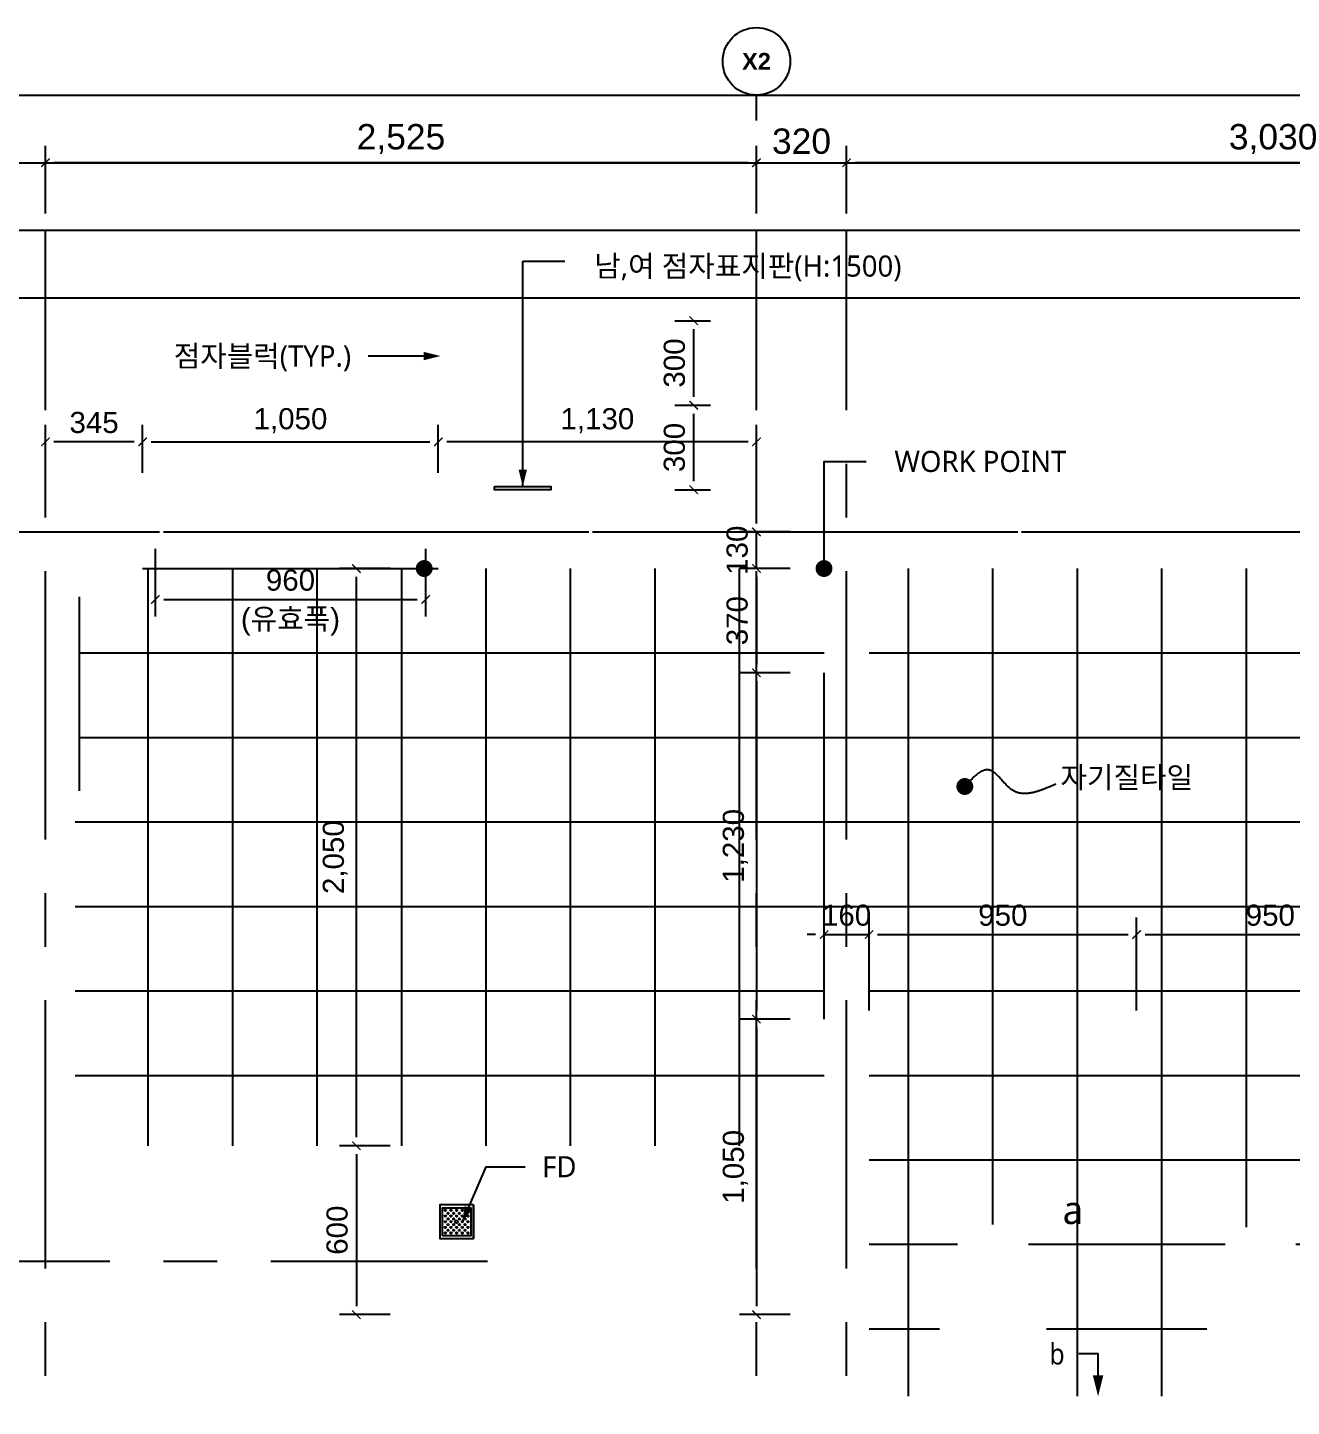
# Model space of a CAD drawing. Header units: millimetres. Extents: x 1155 to 49564, y 630 to 17190.
# Drawn here: x 39896 to 44384, y 11625 to 16522 of the extents above; entities that cross this region are included whole.
import ezdxf
from ezdxf.enums import TextEntityAlignment as Align

# ---------------------------------------------------------------- set-up
doc = ezdxf.new("R2010")
doc.units = ezdxf.units.MM
doc.header["$LTSCALE"] = 30
doc.header["$PDMODE"] = 1
doc.linetypes.add('CENTER', pattern=[50.8, 31.75, -6.35, 6.35, -6.35])
doc.linetypes.add('HIDDEN', pattern=[9.525, 6.35, -3.175])
doc.layers.get('Defpoints').update_dxf_attribs({"color": 140})
for name, color, linetype in [('7', 7, 'Continuous'), ('AZ-LEAL', 7, 'Continuous'), ('AZ-LEAT', 6, 'Continuous'), ('CTR', 1, 'CENTER'), ('DIM', 7, 'Continuous'), ('DIM-1', 7, 'Continuous'), ('ELE-4', 4, 'Continuous'), ('ELE6', 6, 'Continuous'), ('FUR', 9, 'HIDDEN'), ('FUR-붙박이', 6, 'Continuous'), ('RXANNOT', 4, 'Continuous'), ('RXLEADER', 1, 'Continuous'), ('SYM-POINT', 6, 'Continuous'), ('TAG-BUBBLE', 6, 'Continuous'), ('TAG-LEADER', 6, 'Continuous'), ('타일', 9, 'Continuous')]:
    doc.layers.add(name, color=color, linetype=linetype)
doc.layers.add('A-기준선', color=144, linetype='Continuous', plot=False)
doc.styles.add('00-GRID$0$ARIAL', font='arial.ttf')
doc.styles.add('ARIAL B', font='arialbd.ttf')
doc.styles.add('THEVOO', font='malgun.ttf', dxfattribs={"width": 0.9})
doc.styles.add('맑은고딕', font='malgun.ttf')
doc.dimstyles.new('CJA-30', dxfattribs={"dimscale": 30, "dimtxt": 3, "dimasz": 1, "dimexe": 2, "dimexo": 2, "dimgap": 1, "dimtad": 1, "dimdec": 0, "dimdsep": 46, "dimlunit": 6, "dimtxsty": '00-GRID$0$ARIAL', "dimblk": '00-GRID$0$_ArchTick', "dimcen": 1, "dimclrd": 7, "dimclre": 7, "dimclrt": 3, "dimadec": 0, "dimazin": 0, "dimtfac": 1, "dimtdec": 0, "dimtix": 1, "dimtmove": 2, "dimatfit": 3, "dimldrblk": '00-GRID$0$_ArchTick', "dimfxl": 1, "dimtolj": 1, "dimarcsym": 0})
doc.dimstyles.new('CJA-30(IN)', dxfattribs={"dimscale": 30, "dimtxt": 2.5, "dimasz": 1, "dimexe": 2, "dimexo": 2, "dimgap": 1, "dimtad": 1, "dimdec": 0, "dimdsep": 46, "dimlunit": 6, "dimtxsty": '00-GRID$0$ARIAL', "dimblk": '00-GRID$0$_ArchTick', "dimcen": 1, "dimclrd": 7, "dimclre": 7, "dimclrt": 6, "dimadec": 0, "dimazin": 0, "dimtfac": 1, "dimtdec": 0, "dimtix": 1, "dimtmove": 2, "dimatfit": 3, "dimldrblk": '00-GRID$0$_ArchTick', "dimfxl": 1, "dimtolj": 1, "dimarcsym": 0})

# ---------------------------------------------------------------- blocks, each defined once
blk = doc.blocks.new('TAG-BUBBLE')
at = {"layer": 'TAG-BUBBLE', "ltscale": 0.2}
blk.add_line((0, 0), (0, 3), dxfattribs=at)
blk.add_circle((0, 7), 4, dxfattribs=at)
at = {"layer": 'TAG-BUBBLE', "color": 3, "style": 'ARIAL B'}
blk.add_attdef('GRID', text='', height=2, dxfattribs=at).set_placement((0, 7), align=Align.MIDDLE_CENTER)
blk = doc.blocks.new('00-GRID$0$_ArchTick')
at = {"color": 0, "linetype": 'ByBlock', "const_width": 0.15}
blk.add_lwpolyline([(-0.5, -0.5), (0.5, 0.5)], dxfattribs=at)
blk = doc.blocks.new('*D159')
at = {"layer": 'Defpoints', "color": 0}
for p in [(42804.2, 16041.9), (42484.2, 15801.9), (42804.2, 15801.9)]:
    blk.add_point(p, dxfattribs=at)
at = {"layer": 'DIM', "color": 7, "lineweight": -2}
for p, q in [((42484.2, 15861.9), (42484.2, 16101.9)), ((42804.2, 15861.9), (42804.2, 16101.9)), ((42514.2, 16041.9), (42774.2, 16041.9))]:
    blk.add_line(p, q, dxfattribs=at)
at = {"layer": 'DIM', "color": 7, "lineweight": -2, "xscale": 30, "yscale": 30, "zscale": 30, "rotation": 180}
blk.add_blockref('00-GRID$0$_ArchTick', (42484.2, 16041.9), dxfattribs=at)
at = {"layer": 'DIM', "color": 7, "lineweight": -2, "xscale": 30, "yscale": 30, "zscale": 30}
blk.add_blockref('00-GRID$0$_ArchTick', (42804.2, 16041.9), dxfattribs=at)
at = {"layer": 'DIM', "color": 3, "insert": (42644.2, 16117.8), "char_height": 90, "attachment_point": 5, "style": '00-GRID$0$ARIAL'}
blk.add_mtext('\\A1;320', dxfattribs=at)
blk = doc.blocks.new('*D160')
at = {"layer": 'Defpoints', "color": 0}
for p in [(42804.2, 16041.9), (42804.2, 15801.9), (45834.2, 15801.9)]:
    blk.add_point(p, dxfattribs=at)
at = {"layer": 'DIM', "color": 7, "lineweight": -2}
for p, q in [((42804.2, 15861.9), (42804.2, 16101.9)), ((45834.2, 15861.9), (45834.2, 16101.9)), ((45804.2, 16041.9), (42834.2, 16041.9))]:
    blk.add_line(p, q, dxfattribs=at)
at = {"layer": 'DIM', "color": 7, "lineweight": -2, "xscale": 30, "yscale": 30, "zscale": 30, "rotation": 180}
blk.add_blockref('00-GRID$0$_ArchTick', (42804.2, 16041.9), dxfattribs=at)
at = {"layer": 'DIM', "color": 7, "lineweight": -2, "xscale": 30, "yscale": 30, "zscale": 30}
blk.add_blockref('00-GRID$0$_ArchTick', (45834.2, 16041.9), dxfattribs=at)
at = {"layer": 'DIM', "color": 3, "insert": (44319.2, 16125.9), "char_height": 90, "attachment_point": 5, "style": '00-GRID$0$ARIAL'}
blk.add_mtext('\\A1;3,030', dxfattribs=at)
blk = doc.blocks.new('dr')
at = {"layer": '7', "color": 8}
blk.add_lwpolyline([(120, 100), (120, 0)], dxfattribs=at)
at = {"layer": 'FUR', "color": 5, "linetype": 'Continuous'}
for p, q in [((110, 32.6), (110, 15)), ((120, 32.6), (120, 15))]:
    blk.add_line(p, q, dxfattribs=at)
at = {"layer": 'FUR-붙박이'}
blk.add_line((120, 120), (120, 50), dxfattribs=at)
at = {"layer": '타일'}
blk.add_lwpolyline([(120, 120), (0, 120), (0, 0), (120, 0), (120, 120)], dxfattribs=at)
blk.add_lwpolyline([(10, 10), (10, 110), (110, 110), (110, 10)], close=True, dxfattribs=at)
for centre, radius in [((20, 100), 2.5), ((40, 100), 2.5), ((60, 100), 2.5), ((80, 100), 2.5), ((100, 100), 2.5), ((20, 80), 2.5), ((20, 60), 2.5), ((30, 90), 2.5), ((30, 70), 2.5), ((30, 50), 2.5), ((40, 80), 2.5), ((40, 60), 2.5), ((50, 90), 2.5), ((50, 70), 2.5), ((50, 50), 2.5), ((60, 60), 5), ((60, 80), 2.5), ((70, 90), 2.5), ((70, 70), 2.5), ((70, 50), 2.5), ((80, 80), 2.5), ((80, 60), 2.5), ((90, 90), 2.5), ((90, 70), 2.5), ((90, 50), 2.5), ((100, 80), 2.5), ((100, 60), 2.5), ((20, 40), 2.5), ((20, 20), 2.5), ((30, 30), 2.5), ((40, 40), 2.5), ((40, 20), 2.5), ((50, 30), 2.5), ((60, 40), 2.5), ((60, 20), 2.5), ((70, 30), 2.5), ((80, 40), 2.5), ((80, 20), 2.5), ((90, 30), 2.5), ((100, 40), 2.5), ((100, 20), 2.5)]:
    blk.add_circle(centre, radius, dxfattribs=at)
blk = doc.blocks.new('*D167')
at = {"layer": 'Defpoints', "color": 0}
for p in [(41354.2, 15050.6), (40304.2, 14880.6), (41354.2, 14880.6)]:
    blk.add_point(p, dxfattribs=at)
at = {"layer": 'DIM-1', "color": 7, "lineweight": -2}
for p, q in [((40304.2, 14940.6), (40304.2, 15110.6)), ((41354.2, 14940.6), (41354.2, 15110.6)), ((40334.2, 15050.6), (41324.2, 15050.6))]:
    blk.add_line(p, q, dxfattribs=at)
at = {"layer": 'DIM-1', "color": 7, "lineweight": -2, "xscale": 30, "yscale": 30, "zscale": 30, "rotation": 180}
blk.add_blockref('00-GRID$0$_ArchTick', (40304.2, 15050.6), dxfattribs=at)
at = {"layer": 'DIM-1', "color": 7, "lineweight": -2, "xscale": 30, "yscale": 30, "zscale": 30}
blk.add_blockref('00-GRID$0$_ArchTick', (41354.2, 15050.6), dxfattribs=at)
at = {"layer": 'DIM-1', "color": 6, "insert": (40829.2, 15125.7), "char_height": 75, "attachment_point": 5, "style": '00-GRID$0$ARIAL'}
blk.add_mtext('\\A1;1,050', dxfattribs=at)
blk = doc.blocks.new('*D168')
at = {"layer": 'Defpoints', "color": 0}
for p in [(41354.2, 15050.6), (41354.2, 14880.6), (42484.2, 14880.6)]:
    blk.add_point(p, dxfattribs=at)
at = {"layer": 'DIM-1', "color": 7, "lineweight": -2}
for p, q in [((41354.2, 14940.6), (41354.2, 15110.6)), ((42484.2, 14940.6), (42484.2, 15110.6)), ((42454.2, 15050.6), (41384.2, 15050.6))]:
    blk.add_line(p, q, dxfattribs=at)
at = {"layer": 'DIM-1', "color": 7, "lineweight": -2, "xscale": 30, "yscale": 30, "zscale": 30, "rotation": 180}
blk.add_blockref('00-GRID$0$_ArchTick', (41354.2, 15050.6), dxfattribs=at)
at = {"layer": 'DIM-1', "color": 7, "lineweight": -2, "xscale": 30, "yscale": 30, "zscale": 30}
blk.add_blockref('00-GRID$0$_ArchTick', (42484.2, 15050.6), dxfattribs=at)
at = {"layer": 'DIM-1', "color": 6, "insert": (41919.2, 15125.7), "char_height": 75, "attachment_point": 5, "style": '00-GRID$0$ARIAL'}
blk.add_mtext('\\A1;1,130', dxfattribs=at)
blk = doc.blocks.new('*B121', base_point=(305101.1, 440373.8, 0))
at = {"layer": 'RXLEADER'}
blk.add_lwpolyline([(305041.1, 440373.8), (305033.4, 440373.8), (304844, 440373.8)], dxfattribs=at)
blk.add_lwpolyline([(305101.1, 440373.8, 0, 30, 0), (305041.1, 440373.8, 0, 0, 0)], format="xyseb", dxfattribs=at)
at = {"layer": 'RXANNOT', "style": '맑은고딕'}
blk.add_text('점자블럭(TYP.)', height=75, dxfattribs=at).set_placement((304784, 440373.8), align=Align.MIDDLE_RIGHT)
blk = doc.blocks.new('*D124')
at = {"layer": 'Defpoints', "color": 0}
for p in [(42134.7, 15480.6), (42261.2, 15480.6), (42134.7, 15180.6)]:
    blk.add_point(p, dxfattribs=at)
at = {"layer": 'DIM-1', "color": 7, "lineweight": -2}
for p, q in [((42194.7, 15480.6), (42321.2, 15480.6)), ((42261.2, 15210.6), (42261.2, 15450.6)), ((42194.7, 15180.6), (42321.2, 15180.6))]:
    blk.add_line(p, q, dxfattribs=at)
at = {"layer": 'DIM-1', "color": 7, "lineweight": -2, "xscale": 30, "yscale": 30, "zscale": 30}
for p, rotation in [((42261.2, 15480.6), 90), ((42261.2, 15180.6), 270)]:
    blk.add_blockref('00-GRID$0$_ArchTick', p, dxfattribs=dict(at, rotation=rotation))
at = {"layer": 'DIM-1', "color": 6, "insert": (42192.9, 15330.6), "char_height": 75, "attachment_point": 5, "rotation": 90, "style": '00-GRID$0$ARIAL'}
blk.add_mtext('\\A1;300', dxfattribs=at)
blk = doc.blocks.new('*D125')
at = {"layer": 'Defpoints', "color": 0}
for p in [(42134.7, 15180.6), (42261.2, 15180.6), (42134.7, 14880.6)]:
    blk.add_point(p, dxfattribs=at)
at = {"layer": 'DIM-1', "color": 7, "lineweight": -2}
for p, q in [((42194.7, 15180.6), (42321.2, 15180.6)), ((42261.2, 14910.6), (42261.2, 15150.6)), ((42194.7, 14880.6), (42321.2, 14880.6))]:
    blk.add_line(p, q, dxfattribs=at)
at = {"layer": 'DIM-1', "color": 7, "lineweight": -2, "xscale": 30, "yscale": 30, "zscale": 30}
for p, rotation in [((42261.2, 15180.6), 90), ((42261.2, 14880.6), 270)]:
    blk.add_blockref('00-GRID$0$_ArchTick', p, dxfattribs=dict(at, rotation=rotation))
at = {"layer": 'DIM-1', "color": 6, "insert": (42192.9, 15030.6), "char_height": 75, "attachment_point": 5, "rotation": 90, "style": '00-GRID$0$ARIAL'}
blk.add_mtext('\\A1;300', dxfattribs=at)
blk = doc.blocks.new('*D126')
at = {"layer": 'Defpoints', "color": 0}
for p in [(40349.2, 14730.6), (41309.2, 14730.6), (41309.2, 14490.6)]:
    blk.add_point(p, dxfattribs=at)
at = {"layer": 'DIM-1', "color": 7, "lineweight": -2}
for p, q in [((40349.2, 14670.6), (40349.2, 14430.6)), ((41309.2, 14670.6), (41309.2, 14430.6)), ((40379.2, 14490.6), (41279.2, 14490.6))]:
    blk.add_line(p, q, dxfattribs=at)
at = {"layer": 'DIM-1', "color": 7, "lineweight": -2, "xscale": 30, "yscale": 30, "zscale": 30, "rotation": 180}
blk.add_blockref('00-GRID$0$_ArchTick', (40349.2, 14490.6), dxfattribs=at)
at = {"layer": 'DIM-1', "color": 7, "lineweight": -2, "xscale": 30, "yscale": 30, "zscale": 30}
blk.add_blockref('00-GRID$0$_ArchTick', (41309.2, 14490.6), dxfattribs=at)
at = {"layer": 'DIM-1', "color": 6, "char_height": 75, "attachment_point": 5, "style": '00-GRID$0$ARIAL'}
for s, insert in [('\\A1;960', (40829.2, 14558.9)), ('\\A1;({\\fGulim|b0|i0|c129|p50;유효폭})', (40829.2, 14411))]:
    blk.add_mtext(s, dxfattribs=dict(at, insert=insert))
blk = doc.blocks.new('*D138')
at = {"layer": 'Defpoints', "color": 0}
for p in [(42664.2, 14600.6), (42484.2, 14230.6), (42664.2, 14230.6)]:
    blk.add_point(p, dxfattribs=at)
at = {"layer": '타일', "color": 7, "lineweight": -2}
for p, q in [((42604.2, 14600.6), (42424.2, 14600.6)), ((42484.2, 14570.6), (42484.2, 14260.6)), ((42604.2, 14230.6), (42424.2, 14230.6))]:
    blk.add_line(p, q, dxfattribs=at)
at = {"layer": '타일', "color": 7, "lineweight": -2, "xscale": 30, "yscale": 30, "zscale": 30}
for p, rotation in [((42484.2, 14600.6), 90), ((42484.2, 14230.6), 270)]:
    blk.add_blockref('00-GRID$0$_ArchTick', p, dxfattribs=dict(at, rotation=rotation))
at = {"layer": '타일', "color": 6, "insert": (42415.9, 14415.6), "char_height": 75, "attachment_point": 5, "rotation": 90, "style": '00-GRID$0$ARIAL'}
blk.add_mtext('\\A1;370', dxfattribs=at)
blk = doc.blocks.new('*D139')
at = {"layer": 'Defpoints', "color": 0}
for p in [(42664.2, 14230.6), (42484.2, 13000.6), (42664.2, 13000.6)]:
    blk.add_point(p, dxfattribs=at)
at = {"layer": '타일', "color": 7, "lineweight": -2}
for p, q in [((42604.2, 14230.6), (42424.2, 14230.6)), ((42484.2, 14200.6), (42484.2, 13030.6)), ((42604.2, 13000.6), (42424.2, 13000.6))]:
    blk.add_line(p, q, dxfattribs=at)
at = {"layer": '타일', "color": 7, "lineweight": -2, "xscale": 30, "yscale": 30, "zscale": 30}
for p, rotation in [((42484.2, 14230.6), 90), ((42484.2, 13000.6), 270)]:
    blk.add_blockref('00-GRID$0$_ArchTick', p, dxfattribs=dict(at, rotation=rotation))
at = {"layer": '타일', "color": 6, "insert": (42409.1, 13615.6), "char_height": 75, "attachment_point": 5, "rotation": 90, "style": '00-GRID$0$ARIAL'}
blk.add_mtext('\\A1;1,230', dxfattribs=at)
blk = doc.blocks.new('*D140')
at = {"layer": 'Defpoints', "color": 0}
for p in [(42664.2, 13000.6), (42484.2, 11950.6), (42663.8, 11950.6)]:
    blk.add_point(p, dxfattribs=at)
at = {"layer": '타일', "color": 7, "lineweight": -2}
for p, q in [((42604.2, 13000.6), (42424.2, 13000.6)), ((42484.2, 12970.6), (42484.2, 11980.6)), ((42603.8, 11950.6), (42424.2, 11950.6))]:
    blk.add_line(p, q, dxfattribs=at)
at = {"layer": '타일', "color": 7, "lineweight": -2, "xscale": 30, "yscale": 30, "zscale": 30}
for p, rotation in [((42484.2, 13000.6), 90), ((42484.2, 11950.6), 270)]:
    blk.add_blockref('00-GRID$0$_ArchTick', p, dxfattribs=dict(at, rotation=rotation))
at = {"layer": '타일', "color": 6, "insert": (42409.1, 12475.6), "char_height": 75, "attachment_point": 5, "rotation": 90, "style": '00-GRID$0$ARIAL'}
blk.add_mtext('\\A1;1,050', dxfattribs=at)
blk = doc.blocks.new('*D141')
at = {"layer": 'Defpoints', "color": 0}
for p in [(42484.2, 14730.6), (42664.2, 14730.6), (42664.2, 14600.6)]:
    blk.add_point(p, dxfattribs=at)
at = {"layer": '타일', "color": 7, "lineweight": -2}
for p, q in [((42484.2, 14760.6), (42484.2, 14790.6)), ((42604.2, 14730.6), (42424.2, 14730.6)), ((42484.2, 14600.6), (42484.2, 14730.6)), ((42604.2, 14600.6), (42424.2, 14600.6)), ((42484.2, 14570.6), (42484.2, 14540.6))]:
    blk.add_line(p, q, dxfattribs=at)
at = {"layer": '타일', "color": 7, "lineweight": -2, "xscale": 30, "yscale": 30, "zscale": 30}
for p, rotation in [((42484.2, 14730.6), 270), ((42484.2, 14600.6), 90)]:
    blk.add_blockref('00-GRID$0$_ArchTick', p, dxfattribs=dict(at, rotation=rotation))
at = {"layer": '타일', "color": 6, "insert": (42415.9, 14665.6), "char_height": 75, "attachment_point": 5, "rotation": 90, "style": '00-GRID$0$ARIAL'}
blk.add_mtext('\\A1;130', dxfattribs=at)
blk = doc.blocks.new('*D142')
at = {"layer": 'Defpoints', "color": 0}
for p in [(42884.2, 13300.6), (42724.2, 13000.6), (42884.2, 13000.6)]:
    blk.add_point(p, dxfattribs=at)
at = {"layer": '타일', "color": 7, "lineweight": -2}
for p, q in [((42724.2, 13060.6), (42724.2, 13360.6)), ((42884.2, 13060.6), (42884.2, 13360.6)), ((42694.2, 13300.6), (42664.2, 13300.6)), ((42724.2, 13300.6), (42884.2, 13300.6)), ((42914.2, 13300.6), (42944.2, 13300.6))]:
    blk.add_line(p, q, dxfattribs=at)
at = {"layer": '타일', "color": 7, "lineweight": -2, "xscale": 30, "yscale": 30, "zscale": 30}
blk.add_blockref('00-GRID$0$_ArchTick', (42724.2, 13300.6), dxfattribs=at)
at = {"layer": '타일', "color": 7, "lineweight": -2, "xscale": 30, "yscale": 30, "zscale": 30, "rotation": 180}
blk.add_blockref('00-GRID$0$_ArchTick', (42884.2, 13300.6), dxfattribs=at)
at = {"layer": '타일', "color": 6, "insert": (42804.2, 13368.9), "char_height": 75, "attachment_point": 5, "style": '00-GRID$0$ARIAL'}
blk.add_mtext('\\A1;160', dxfattribs=at)
blk = doc.blocks.new('*D143')
at = {"layer": 'Defpoints', "color": 0}
for p in [(43834.2, 13300.6), (42884.2, 12970.6), (43834.2, 12970.6)]:
    blk.add_point(p, dxfattribs=at)
at = {"layer": '타일', "color": 7, "lineweight": -2}
for p, q in [((42884.2, 13030.6), (42884.2, 13360.6)), ((43834.2, 13030.6), (43834.2, 13360.6)), ((42914.2, 13300.6), (43804.2, 13300.6))]:
    blk.add_line(p, q, dxfattribs=at)
at = {"layer": '타일', "color": 7, "lineweight": -2, "xscale": 30, "yscale": 30, "zscale": 30, "rotation": 180}
blk.add_blockref('00-GRID$0$_ArchTick', (42884.2, 13300.6), dxfattribs=at)
at = {"layer": '타일', "color": 7, "lineweight": -2, "xscale": 30, "yscale": 30, "zscale": 30}
blk.add_blockref('00-GRID$0$_ArchTick', (43834.2, 13300.6), dxfattribs=at)
at = {"layer": '타일', "color": 6, "insert": (43359.2, 13368.9), "char_height": 75, "attachment_point": 5, "style": '00-GRID$0$ARIAL'}
blk.add_mtext('\\A1;950', dxfattribs=at)
blk = doc.blocks.new('*D144')
at = {"layer": 'Defpoints', "color": 0}
for p in [(44784.2, 13300.6), (43834.2, 12970.6), (44784.2, 12970.6)]:
    blk.add_point(p, dxfattribs=at)
at = {"layer": '타일', "color": 7, "lineweight": -2}
for p, q in [((43834.2, 13030.6), (43834.2, 13360.6)), ((44784.2, 13030.6), (44784.2, 13360.6)), ((43864.2, 13300.6), (44754.2, 13300.6))]:
    blk.add_line(p, q, dxfattribs=at)
at = {"layer": '타일', "color": 7, "lineweight": -2, "xscale": 30, "yscale": 30, "zscale": 30, "rotation": 180}
blk.add_blockref('00-GRID$0$_ArchTick', (43834.2, 13300.6), dxfattribs=at)
at = {"layer": '타일', "color": 7, "lineweight": -2, "xscale": 30, "yscale": 30, "zscale": 30}
blk.add_blockref('00-GRID$0$_ArchTick', (44784.2, 13300.6), dxfattribs=at)
at = {"layer": '타일', "color": 6, "insert": (44309.2, 13368.9), "char_height": 75, "attachment_point": 5, "style": '00-GRID$0$ARIAL'}
blk.add_mtext('\\A1;950', dxfattribs=at)
blk = doc.blocks.new('*B123', base_point=(308471.5, 441670, 0))
at = {"layer": 'AZ-LEAL'}
blk.add_lwpolyline([(308471.5, 441745), (308471.5, 441820.4), (308402.8, 441820.4)], dxfattribs=at)
blk.add_lwpolyline([(308471.5, 441670, 0, 37.5, 0), (308471.5, 441745, 0, 0, 0)], format="xyseb", dxfattribs=at)
at = {"layer": 'AZ-LEAT', "style": 'THEVOO', "width": 0.9}
blk.add_text('b', height=75, dxfattribs=at).set_placement((308352.8, 441820.4), align=Align.MIDDLE_RIGHT)
blk = doc.blocks.new('A$C176A3E09')
at = {"layer": 'TAG-LEADER', "const_width": 30, "elevation": 0}
blk.add_lwpolyline([(15, 45.5, 1), (45, 45.5, 1)], format="xyb", close=True, dxfattribs=at)
at = {"layer": 'TAG-LEADER', "color": 3, "insert": (369.9, 115.3, 0), "char_height": 75, "attachment_point": 1, "style": '맑은고딕', "bg_fill": 2}
blk.add_mtext('자기질타일', dxfattribs=at)
at = {"layer": 'TAG-LEADER', "color": 6, "linetype": 'ByBlock', "lineweight": -2}
blk.add_spline([(30, 45.5, 0), (115.4, 105.4, 0), (197.1, 34.6, 0), (352.9, 54.9, 0)], degree=3, dxfattribs=at)
blk = doc.blocks.new('*D172')
at = {"layer": 'Defpoints', "color": 0}
for p in [(39959.2, 16041.9), (39959.2, 15801.9), (42484.2, 15801.9)]:
    blk.add_point(p, dxfattribs=at)
at = {"layer": 'DIM', "color": 7, "lineweight": -2}
for p, q in [((39959.2, 15861.9), (39959.2, 16101.9)), ((42484.2, 15861.9), (42484.2, 16101.9)), ((42454.2, 16041.9), (39989.2, 16041.9))]:
    blk.add_line(p, q, dxfattribs=at)
at = {"layer": 'DIM', "color": 7, "lineweight": -2, "xscale": 30, "yscale": 30, "zscale": 30, "rotation": 180}
blk.add_blockref('00-GRID$0$_ArchTick', (39959.2, 16041.9), dxfattribs=at)
at = {"layer": 'DIM', "color": 7, "lineweight": -2, "xscale": 30, "yscale": 30, "zscale": 30}
blk.add_blockref('00-GRID$0$_ArchTick', (42484.2, 16041.9), dxfattribs=at)
at = {"layer": 'DIM', "color": 3, "insert": (41221.7, 16125.9), "char_height": 90, "attachment_point": 5, "style": '00-GRID$0$ARIAL'}
blk.add_mtext('\\A1;2,525', dxfattribs=at)
blk = doc.blocks.new('*D193')
at = {"layer": 'Defpoints', "color": 0}
for p in [(39959.2, 15050.6), (39959.2, 14880.6), (40304.2, 14880.6)]:
    blk.add_point(p, dxfattribs=at)
at = {"layer": 'DIM-1', "color": 7, "lineweight": -2}
for p, q in [((39959.2, 14940.6), (39959.2, 15110.6)), ((40304.2, 14940.6), (40304.2, 15110.6)), ((40274.2, 15050.6), (39989.2, 15050.6))]:
    blk.add_line(p, q, dxfattribs=at)
at = {"layer": 'DIM-1', "color": 7, "lineweight": -2, "xscale": 30, "yscale": 30, "zscale": 30, "rotation": 180}
blk.add_blockref('00-GRID$0$_ArchTick', (39959.2, 15050.6), dxfattribs=at)
at = {"layer": 'DIM-1', "color": 7, "lineweight": -2, "xscale": 30, "yscale": 30, "zscale": 30}
blk.add_blockref('00-GRID$0$_ArchTick', (40304.2, 15050.6), dxfattribs=at)
at = {"layer": 'DIM-1', "color": 6, "insert": (40131.7, 15118.9), "char_height": 75, "attachment_point": 5, "style": '00-GRID$0$ARIAL'}
blk.add_mtext('\\A1;345', dxfattribs=at)
blk = doc.blocks.new('*D194')
at = {"layer": 'Defpoints', "color": 0}
for p in [(41243.4, 12550.6), (41063.4, 11950.6), (41243.4, 11950.6)]:
    blk.add_point(p, dxfattribs=at)
at = {"layer": '타일', "color": 7, "lineweight": -2}
for p, q in [((41183.4, 12550.6), (41003.4, 12550.6)), ((41063.4, 12520.6), (41063.4, 11980.6)), ((41183.4, 11950.6), (41003.4, 11950.6))]:
    blk.add_line(p, q, dxfattribs=at)
at = {"layer": '타일', "color": 7, "lineweight": -2, "xscale": 30, "yscale": 30, "zscale": 30}
for p, rotation in [((41063.4, 12550.6), 90), ((41063.4, 11950.6), 270)]:
    blk.add_blockref('00-GRID$0$_ArchTick', p, dxfattribs=dict(at, rotation=rotation))
at = {"layer": '타일', "color": 6, "insert": (40995.1, 12250.6), "char_height": 75, "attachment_point": 5, "rotation": 90, "style": '00-GRID$0$ARIAL'}
blk.add_mtext('\\A1;600', dxfattribs=at)
blk = doc.blocks.new('*D195')
at = {"layer": 'Defpoints', "color": 0}
for p in [(41063.4, 14600.6), (41243.4, 14600.6), (41243.4, 12550.6)]:
    blk.add_point(p, dxfattribs=at)
at = {"layer": '타일', "color": 7, "lineweight": -2}
for p, q in [((41183.4, 14600.6), (41003.4, 14600.6)), ((41063.4, 12580.6), (41063.4, 14570.6)), ((41183.4, 12550.6), (41003.4, 12550.6))]:
    blk.add_line(p, q, dxfattribs=at)
at = {"layer": '타일', "color": 7, "lineweight": -2, "xscale": 30, "yscale": 30, "zscale": 30}
for p, rotation in [((41063.4, 14600.6), 90), ((41063.4, 12550.6), 270)]:
    blk.add_blockref('00-GRID$0$_ArchTick', p, dxfattribs=dict(at, rotation=rotation))
at = {"layer": '타일', "color": 6, "insert": (40988.4, 13575.6), "char_height": 75, "attachment_point": 5, "rotation": 90, "style": '00-GRID$0$ARIAL'}
blk.add_mtext('\\A1;2,050', dxfattribs=at)
blk = doc.blocks.new('A$C45C4146F-10')
at = {"layer": '타일'}
for p, q in [((-2390, 30), (-1340, 30)), ((-2370, -2020), (-2370, 30)), ((-2070, -2020), (-2070, 30)), ((-1770, -2020), (-1770, 30)), ((-1470, -2020), (-1470, 30)), ((-1170, -2020), (-1170, 30)), ((-870, -2020), (-870, 30)), ((-570, -2020), (-570, 30)), ((-270, -2020), (-270, 30)), ((330, -2910), (330, 30)), ((630, -2300), (630, 30)), ((930, -2910), (930, 30)), ((1230, -2910), (1230, 30)), ((1530, -2309.3), (1530, 30)), ((1830, -2910), (1830, 30)), ((2130, -2910), (2130, 30)), ((2430, -2341.7), (2430, 30)), ((2730, -2910), (2730, 30)), ((-2615, -70), (-2615, -760)), ((-2615, -270, 0), (30, -270, 0)), ((190, -270, 0), (3010, -270, 0)), ((30, -1570), (30, -340)), ((3010, -440), (3010, -1190)), ((-2615, -570, 0), (3010, -570, 0)), ((-2630, -870, 0), (3010, -870, 0)), ((-2630, -1170, 0), (3010, -1170, 0)), ((-2630, -1470, 0), (30, -1470, 0)), ((21.1, -1470, 0), (30, -1470, 0)), ((190, -1470, 0), (3010, -1470, 0)), ((-2630, -1770, 0), (30, -1770, 0)), ((190, -1770, 0), (3010, -1770, 0)), ((190, -2070, 0), (3010, -2070, 0)), ((190, -2370, 0), (504.2, -2370, 0)), ((755.8, -2370, 0), (1454.2, -2370, 0)), ((1705.8, -2370, 0), (2404.2, -2370, 0)), ((2655.8, -2370, 0), (3010, -2370, 0)), ((190, -2670, 0), (440.1, -2670, 0)), ((819.9, -2670, 0), (1390.1, -2670, 0)), ((1769.9, -2670, 0), (2340.1, -2670, 0)), ((2719.9, -2670, 0), (3010, -2670, 0))]:
    blk.add_line(p, q, dxfattribs=at)

msp = doc.modelspace()

# ---------------------------------------------------------------- linework, layer by layer
at = {"layer": 'A-기준선'}
for points in [[(47277.6, 10110.6), (37471, 10110.6), (37471, 16281.9), (47277.6, 16281.9)], [(47037.6, 10350.6), (37711, 10350.6), (37711, 16041.9), (47037.6, 16041.9)], [(46797.6, 10590.6), (37951, 10590.6), (37951, 15801.9), (46797.6, 15801.9)], [(46557.6, 10830.6), (38191, 10830.6), (38191, 15561.9), (46557.6, 15561.9)]]:
    msp.add_lwpolyline(points, close=True, dxfattribs=at)
at = {"layer": 'CTR'}
for p, q in [((39959.2, 10590.6), (39959.2, 15801.9)), ((42484.2, 10590.6), (42484.2, 15801.9)), ((42804.2, 10590.6), (42804.2, 15801.9)), ((37711, 14730.6), (46797.6, 14730.6)), ((39031, 14730.6), (46797.6, 14730.6)), ((37711, 12140.6), (41528.9, 12140.6))]:
    msp.add_line(p, q, dxfattribs=at)
at = {"layer": 'ELE-4'}
msp.add_lwpolyline([(41554.2, 14891.9), (41754.2, 14891.9), (41754.2, 14880.6), (41554.2, 14880.6)], close=True, dxfattribs=at)
at = {"layer": 'ELE6', "const_width": 30}
for points in [[(41304.2, 14615.6, -1), (41304.2, 14585.6, -1)], [(42724.2, 14585.6, 1), (42724.2, 14615.6, 1)]]:
    msp.add_lwpolyline(points, format="xyb", close=True, dxfattribs=at)
at = {"layer": 'RXLEADER'}
for p, q in [((41654.2, 14891.9), (41654.2, 15691.9)), ((41654.2, 15691.9), (41804.2, 15691.9))]:
    msp.add_line(p, q, dxfattribs=at)
msp.add_lwpolyline([(41654.2, 14891.9, 0, 30, 0), (41654.2, 14951.9, 0, 0, 0)], format="xyseb", dxfattribs=at)
msp.add_lwpolyline([(42724.2, 14600.6), (42724.2, 14980.6), (42874.2, 14980.6)], dxfattribs=at)
at = {"layer": 'RXLEADER', "elevation": 0}
msp.add_lwpolyline([(41440.9, 12282.2), (41523.7, 12476), (41663.1, 12476)], dxfattribs=at)
msp.add_lwpolyline([(41440.9, 12282.2, 0, 30, 0), (41461.6, 12330.6, 0, 0, 0)], format="xyseb", dxfattribs=at)

# ---------------------------------------------------------------- block references
at = {"layer": 'AZ-LEAL'}
msp.add_blockref('*B123', (43697.5, 11660.6, 0), dxfattribs=at)
at = {"layer": 'FUR-붙박이'}
msp.add_blockref('dr', (41359.2, 12220.6), dxfattribs=at)
at = {"layer": 'RXLEADER'}
msp.add_blockref('*B121', (41361.7, 15355.3, 0), dxfattribs=at)
at = {"layer": 'TAG-BUBBLE', "xscale": 30, "yscale": 30, "zscale": 30}
msp.add_blockref('TAG-BUBBLE', (42484.2, 16191.9), dxfattribs=at).add_auto_attribs({'GRID': 'X2'})

# ---------------------------------------------------------------- texts
at = {"layer": 'AZ-LEAT', "style": 'THEVOO'}
msp.add_text('a', height=100, dxfattribs=at).set_placement((43645, 12322.6, 0), align=Align.MIDDLE_RIGHT)
at = {"layer": 'RXANNOT', "style": '맑은고딕'}
msp.add_text('남,여 점자표지판(H:1500)', height=75, dxfattribs=at).set_placement((42999.3, 15674.9), align=Align.MIDDLE_RIGHT)
msp.add_text('FD', height=75, dxfattribs=at).set_placement((41723.1, 12476, 0), align=Align.MIDDLE_LEFT)

# ---------------------------------------------------------------- dimensions: what is measured, and where the dimension line sits
at = {"layer": 'DIM'}
for base, p1, p2, picture, middle in [((39959.2, 16041.9), (42484.2, 15801.9), (39959.2, 15801.9), '*D172', (41221.7, 16125.9)), ((42804.2, 16041.9), (45834.2, 15801.9), (42804.2, 15801.9), '*D160', (44319.2, 16125.9))]:
    dim = msp.add_linear_dim(base=base, p1=p1, p2=p2, dimstyle='CJA-30', dxfattribs=at)
    dim.commit()
    dim.dimension.update_dxf_attribs({"geometry": picture, "text_midpoint": middle})
dim = msp.add_linear_dim(base=(42804.2, 16041.9), p1=(42484.2, 15801.9), p2=(42804.2, 15801.9), angle=180, dimstyle='CJA-30', dxfattribs=at)
dim.commit()
dim.dimension.update_dxf_attribs({"geometry": '*D159', "text_midpoint": (42644.2, 16117.8)})
at = {"layer": 'DIM-1'}
for base, p1, p2, angle, picture, middle in [((42261.2, 15480.6), (42134.7, 15180.6), (42134.7, 15480.6), 90, '*D124', (42192.9, 15330.6)), ((42261.2, 15180.6), (42134.7, 14880.6), (42134.7, 15180.6), 90, '*D125', (42192.9, 15030.6)), ((39959.2, 15050.6), (40304.2, 14880.6), (39959.2, 14880.6), 0, '*D193', (40131.7, 15118.9)), ((41354.2, 15050.6), (40304.2, 14880.6), (41354.2, 14880.6), 180, '*D167', (40829.2, 15125.7))]:
    dim = msp.add_linear_dim(base=base, p1=p1, p2=p2, angle=angle, dimstyle='CJA-30(IN)', dxfattribs=at)
    dim.commit()
    dim.dimension.update_dxf_attribs({"geometry": picture, "text_midpoint": middle})
dim = msp.add_linear_dim(base=(41354.2, 15050.6), p1=(42484.2, 14880.6), p2=(41354.2, 14880.6), dimstyle='CJA-30(IN)', dxfattribs=at)
dim.commit()
dim.dimension.update_dxf_attribs({"geometry": '*D168', "text_midpoint": (41919.2, 15125.7)})
dim = msp.add_linear_dim(base=(41309.2, 14490.6), p1=(40349.2, 14730.6), p2=(41309.2, 14730.6), angle=180, text='<>\\X({\\fGulim|b0|i0|c129|p50;유효폭})', dimstyle='CJA-30(IN)', dxfattribs=at)
dim.commit()
dim.dimension.update_dxf_attribs({"geometry": '*D126', "text_midpoint": (40829.2, 14558.9)})
at = {"layer": '타일'}
for base, p1, p2, angle, picture, middle in [((42484.2, 14730.6), (42664.2, 14600.6), (42664.2, 14730.6), 270, '*D141', (42415.9, 14665.6)), ((41063.4, 14600.6), (41243.4, 12550.6), (41243.4, 14600.6), 270, '*D195', (40988.4, 13575.6)), ((42484.2, 14230.6), (42664.2, 14600.6), (42664.2, 14230.6), 90, '*D138', (42415.9, 14415.6)), ((42484.2, 13000.6), (42664.2, 14230.6), (42664.2, 13000.6), 90, '*D139', (42409.1, 13615.6)), ((42484.2, 11950.6), (42664.2, 13000.6), (42663.8, 11950.6), 90, '*D140', (42409.1, 12475.6)), ((41063.4, 11950.6), (41243.4, 12550.6), (41243.4, 11950.6), 90, '*D194', (40995.1, 12250.6))]:
    dim = msp.add_linear_dim(base=base, p1=p1, p2=p2, angle=angle, dimstyle='CJA-30(IN)', override={"dimtfillclr": 256}, dxfattribs=at)
    dim.commit()
    dim.dimension.update_dxf_attribs({"geometry": picture, "text_midpoint": middle})
for base, p1, p2, picture, middle in [((42884.2, 13300.6), (42724.2, 13000.6), (42884.2, 13000.6), '*D142', (42804.2, 13368.9)), ((43834.2, 13300.6), (42884.2, 12970.6), (43834.2, 12970.6), '*D143', (43359.2, 13368.9)), ((44784.2, 13300.6), (43834.2, 12970.6), (44784.2, 12970.6), '*D144', (44309.2, 13368.9))]:
    dim = msp.add_linear_dim(base=base, p1=p1, p2=p2, dimstyle='CJA-30(IN)', override={"dimtfillclr": 256}, dxfattribs=at)
    dim.commit()
    dim.dimension.update_dxf_attribs({"geometry": picture, "text_midpoint": middle})

# ---------------------------------------------------------------- next in the draw order: block references
at = {"layer": 'CTR'}
msp.add_blockref('A$C176A3E09', (43194.1, 13781, 0), dxfattribs=at)

# ---------------------------------------------------------------- next in the draw order: texts
at = {"layer": 'TAG-LEADER', "color": 3, "insert": (42974.2, 14980.6), "char_height": 75, "attachment_point": 4, "style": '맑은고딕', "bg_fill": 2}
msp.add_mtext('WORK POINT', dxfattribs=at)

# ---------------------------------------------------------------- next in the draw order: block references
at = {"layer": 'SYM-POINT'}
msp.add_blockref('A$C45C4146F-10', (42694.2, 14570.6), dxfattribs=at)

doc.saveas('drawing.dxf')
